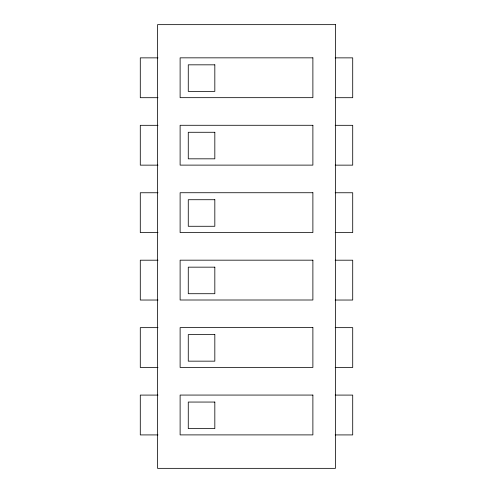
<?xml version="1.0" encoding="UTF-8"?>
<svg xmlns="http://www.w3.org/2000/svg" width="493" height="493" viewBox="0 0 493 493"><rect width="100%" height="100%" fill="white"/><g stroke="black" fill="none" stroke-linecap="round" stroke-linejoin="round"><path stroke-width="0.74" d="M158 57.866L140.289 57.866L140.289 97.7L158 97.7M335.185 57.866L352.711 57.866L352.711 97.7L335.185 97.7M158 125.314L140.289 125.314L140.289 165.143L158 165.143M335.185 125.314L352.711 125.314L352.711 165.143L335.185 165.143M158 192.757L140.289 192.757L140.289 232.585L158 232.585M335.185 192.757L352.711 192.757L352.711 232.585L335.185 232.585M158 260.199L140.289 260.199L140.289 300.034L158 300.034M335.185 260.199L352.711 260.199L352.711 300.034L335.185 300.034M158 327.648L140.289 327.648L140.289 367.476L158 367.476M335.185 327.648L352.711 327.648L352.711 367.476L335.185 367.476M158 395.09L140.289 395.09L140.289 434.918L158 434.918M335.185 395.09L352.711 395.09L352.711 434.918L335.185 434.918M335.45 24.65L157.55 24.65L157.55 468.35L335.45 468.35L335.45 24.65M312.882 57.841L180.118 57.841L180.118 97.669L312.882 97.669L312.882 57.841M214.825 64.829L188.271 64.829L188.271 91.384L214.825 91.384L214.825 64.829M312.882 125.284L180.118 125.284L180.118 165.118L312.882 165.118L312.882 125.284M214.825 132.278L188.271 132.278L188.271 158.826L214.825 158.826L214.825 132.278M312.882 192.732L180.118 192.732L180.118 232.56L312.882 232.56L312.882 192.732M214.825 199.72L188.271 199.72L188.271 226.275L214.825 226.275L214.825 199.72M312.882 260.175L180.118 260.175L180.118 300.003L312.882 300.003L312.882 260.175M214.825 267.163L188.271 267.163L188.271 293.717L214.825 293.717L214.825 267.163M312.882 327.617L180.118 327.617L180.118 367.451L312.882 367.451L312.882 327.617M214.825 334.611L188.271 334.611L188.271 361.159L214.825 361.159L214.825 334.611M312.882 395.066L180.118 395.066L180.118 434.894L312.882 434.894L312.882 395.066M214.825 402.054L188.271 402.054L188.271 428.608L214.825 428.608L214.825 402.054"/></g></svg>
